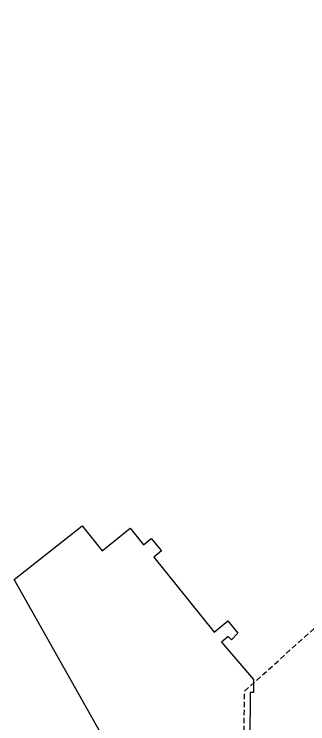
# Model space of a CAD drawing. Header units: inches. Extents: x 2320 to 12644, y -1199 to 8127.
# Drawn here: x 4020 to 4899, y 5929 to 8052 of the extents above; entities that cross this region are included whole.
import ezdxf

# ---------------------------------------------------------------- set-up
doc = ezdxf.new("R2010")
doc.units = ezdxf.units.IN
doc.header["$LTSCALE"] = 32
doc.header["$MEASUREMENT"] = 0
doc.linetypes.add('DASHED', pattern=[0.75, 0.5, -0.25])
doc.layers.add('Buildings', color=1, linetype='Continuous')
doc.layers.add('Pathways', color=30, linetype='DASHED', lineweight=30)

msp = doc.modelspace()

# ---------------------------------------------------------------- linework, layer by layer
at = {"layer": 'Buildings'}
for p, q in [((4020.1, 6360.1), (4223.2, 6520.6)), ((4223.2, 6520.6), (4283.4, 6446.6)), ((4283.4, 6446.6), (4367.4, 6514.3)), ((4367.4, 6514.3), (4407.5, 6464.2)), ((4407.5, 6464.2), (4429.8, 6483.4)), ((4429.8, 6483.4), (4461.4, 6446.6)), ((4461.4, 6446.6), (4438.4, 6426.8)), ((4438.4, 6426.8), (4618.2, 6203.4)), ((4288.4, 5884.9), (4020.1, 6360.1)), ((4618.2, 6203.4), (4659.9, 6236.8)), ((4659.9, 6236.8), (4689.6, 6199.6)), ((4689.6, 6199.6), (4670.2, 6180.2)), ((4660.8, 6189.6), (4640.8, 6173.2)), ((4670.2, 6180.2), (4660.8, 6189.6)), ((4640.8, 6173.2), (4736, 6061.7)), ((4736, 6061.7), (4736, 6022.8)), ((4726, 6022.9), (4724.7, 5805.9)), ((4736, 6022.8), (4726, 6022.9))]:
    msp.add_line(p, q, dxfattribs=at)
at = {"layer": 'Pathways'}
msp.add_lwpolyline([(4699.7, 5283), (4709.7, 6026.6), (5115.9, 6392.7), (5262.6, 6578.3), (5348.5, 6669.4), (5469.5, 6797.7), (5579.9, 6693.6), (5663.8, 6782.6), (5556, 6885.5), (6233.1, 7557.5), (6208.5, 7580.5), (6263.2, 7639), (5850.7, 8051.6)], dxfattribs=at)

doc.saveas('drawing.dxf')
